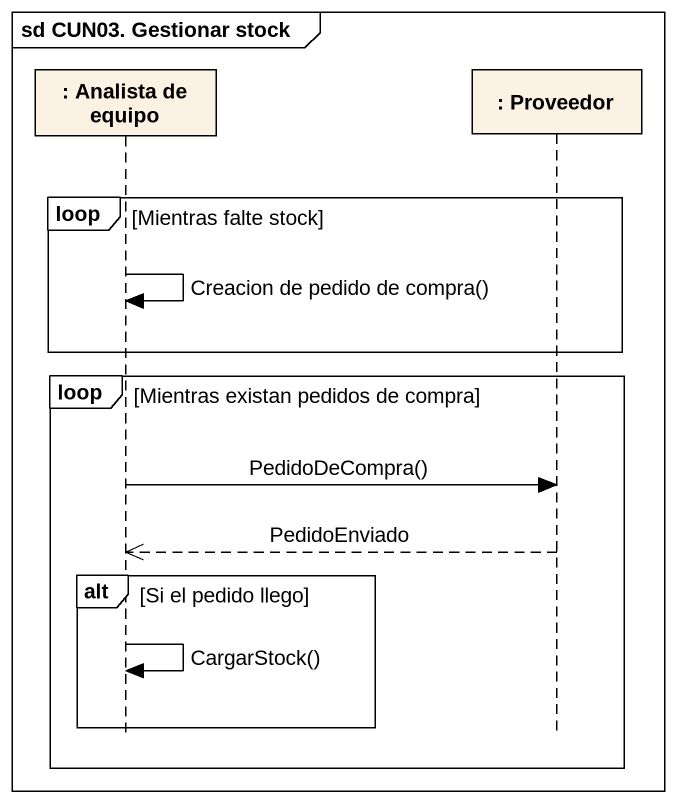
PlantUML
@startuml
mainframe sd CUN03. Gestionar stock
hide footbox
participant ": Analista de equipo" as Analista_de_equipo
participant ": Proveedor" as Proveedor

loop Mientras falte stock
  Analista_de_equipo -> Analista_de_equipo : Creacion de pedido de compra()
end
loop Mientras existan pedidos de compra
  Analista_de_equipo -> Proveedor : PedidoDeCompra()
  Proveedor -->> Analista_de_equipo : PedidoEnviado
  alt Si el pedido llego
    Analista_de_equipo -> Analista_de_equipo : CargarStock()
  end
end
@enduml
